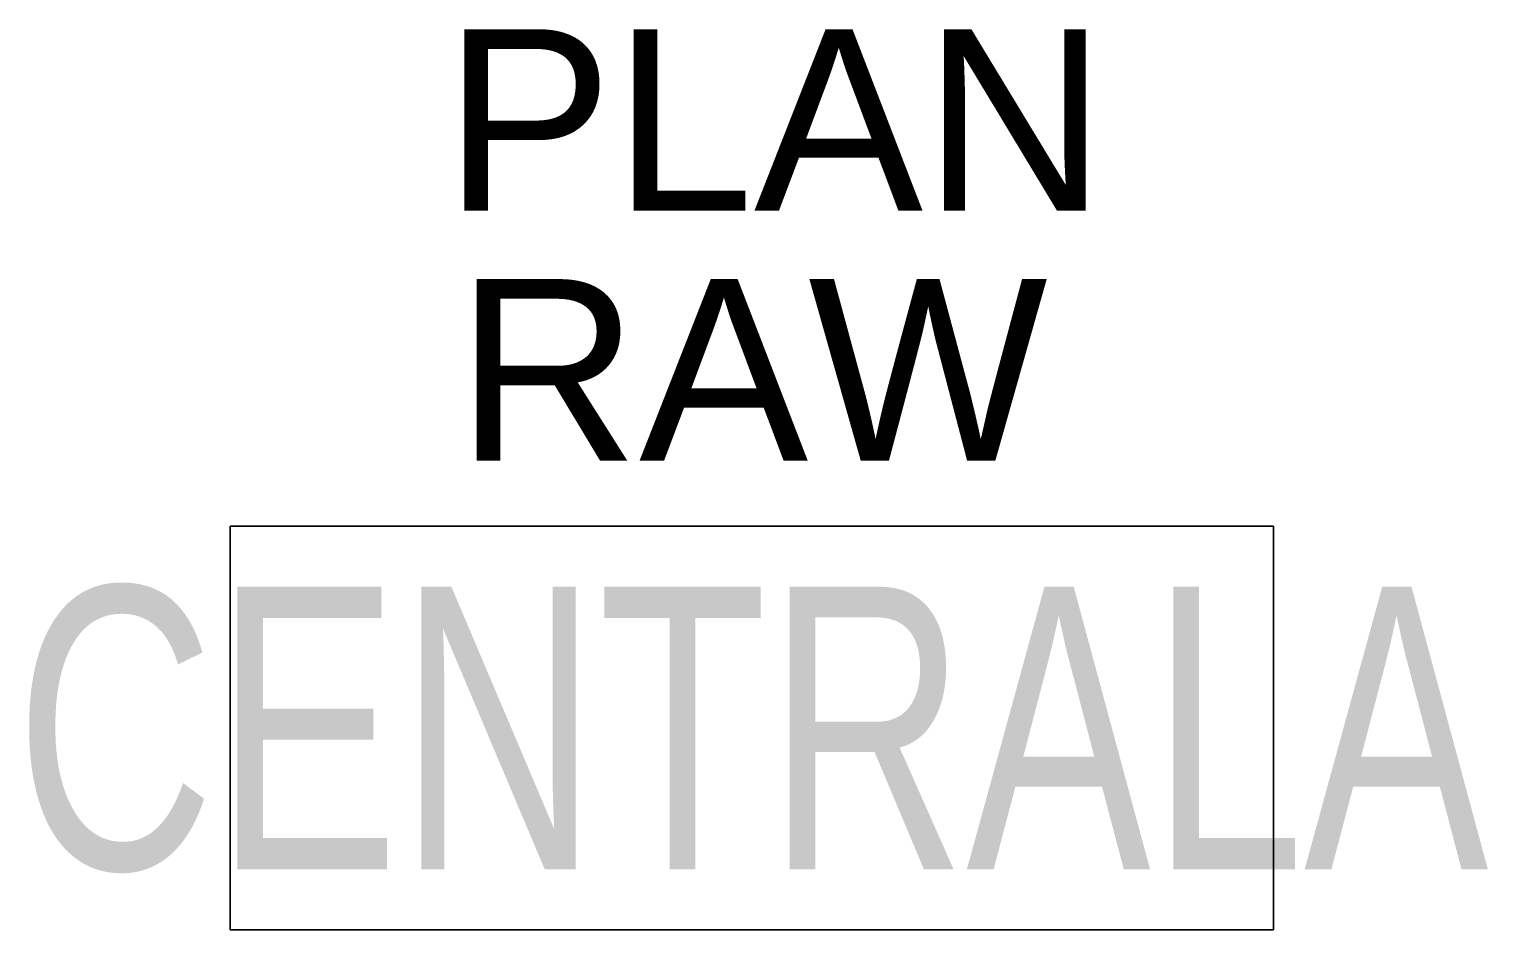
# Model space of a CAD drawing. Header units: millimetres. Extents: x -716 to 730, y -200 to 693.
import ezdxf
from ezdxf.enums import TextEntityAlignment as Align

# ---------------------------------------------------------------- set-up
doc = ezdxf.new("R2010")
doc.units = ezdxf.units.MM
doc.header["$LTSCALE"] = 0.25
doc.header["$PDMODE"] = 1
doc.styles.add('opis_czujki', font='arial.ttf')
doc.styles.add('opis_czujki_2', font='arial.ttf')

msp = doc.modelspace()

# ---------------------------------------------------------------- linework, layer by layer
at = {"lineweight": 30}
msp.add_lwpolyline([(-517.2, 200), (517.2, 200), (517.2, -200), (-517.2, -200)], close=True, dxfattribs=at)
at = {"color": 6}
for p in [(200, 400), (-89.4, 227)]:
    msp.add_point(p, dxfattribs=at)

# ---------------------------------------------------------------- texts
at = {"style": 'opis_czujki_2', "flags": 9}
msp.add_attdef('PLAN', (-305.4, 512.5), 'xx', height=180, dxfattribs=at)
msp.add_attdef('RAW', text='XX', height=180, dxfattribs=at).set_placement((0, 354.9), align=Align.MIDDLE_CENTER)
at = {"style": 'opis_czujki', "width": 0.7, "flags": 8}
msp.add_attdef('CENTRALA', text='xx', height=280, dxfattribs=at).set_placement((0, 0), align=Align.MIDDLE_CENTER)

doc.saveas('drawing.dxf')
